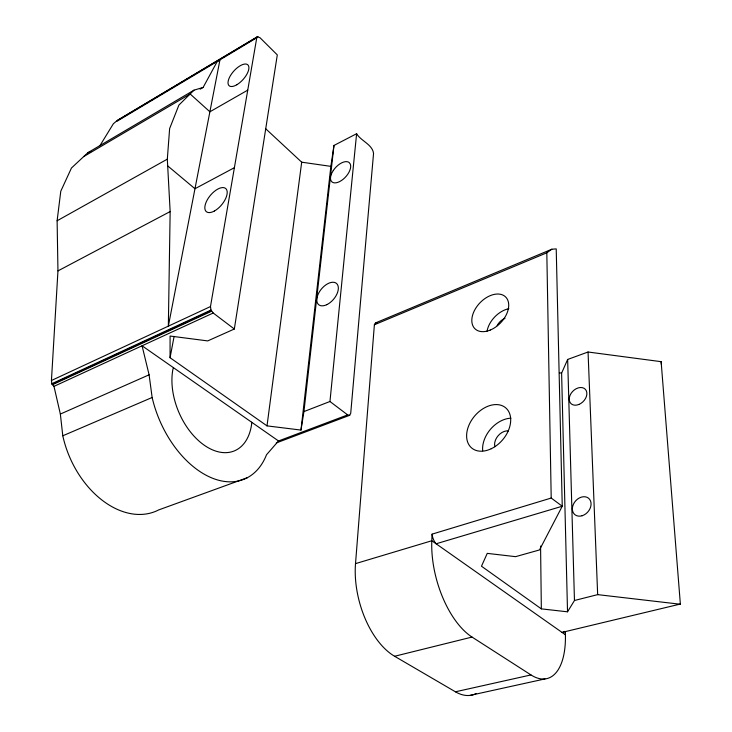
<?xml version="1.0" encoding="UTF-8"?>
<svg xmlns="http://www.w3.org/2000/svg" width="732" height="732" viewBox="0 0 732 732"><rect width="100%" height="100%" fill="white"/><g stroke="black" fill="none" stroke-linecap="round" stroke-linejoin="round"><path stroke-width="1.1" d="M276.284 442.933L349.686 415.3L350.72 413.305L373.549 153.51C372.579 144.451 360.794 140.919 356.612 133.718L333.966 145.458L303.926 411.585L300.989 430.077L267.015 425.878L170.062 357.728L170.089 336.043L207.714 340.911L234.332 329.016L277.3 54.909L260.016 37.735L257.38 36.737L117.266 120.487L113.405 123.699L99.955 145.622M116.544 121.521L219.957 59.832L217.084 61.781L203.112 87.437L194.026 90.146L178.91 105.069L169.632 128.567L167.317 159.155L170.153 211.566L168.342 326.152L219.957 59.832L256.767 37.753L257.38 36.737M251.68 422.245L251.607 424.322A57.297 36.097 66.8 0 1 204.356 445.285A57.297 36.097 66.8 0 1 172.871 369.523L173.466 367.693M661.38 364.435L661.133 361.672L588.052 352.01L567.657 359.449L574.464 600.496L567.529 611.815L541.341 608.868L481.482 566.22L487.256 553.374L515.566 556.659L539.475 549.952L562.249 506.233L551.205 498.044L432.081 534.14L431.807 540.756A72.907 36.362 74.2 0 0 472.039 637.069L530.975 674.931A69.604 32.473 75 0 0 565.406 634.781L565.333 631.725M247.379 477.685L158.67 509.929A83.192 57.7 66.2 0 1 62.796 435.787L60.353 414.065L53.985 386.359L51.807 383.733L51.441 380.494L57.956 270.895L57.114 220.771L60.783 191.217L71.462 168.012L87.941 152.64L194.026 90.146M476.175 693.524A67.207 34.633 75.8 0 1 455.423 691.795L394.594 656.265A70.281 38.631 74.9 0 1 355.514 563.631L374.381 324.761A8.555 4.365 67.6 0 1 377.236 322.565M349.686 415.3L347.645 414.907L329.958 401.502L356.612 133.718M300.989 430.077L330.873 166.365L333.966 145.458M267.015 425.878L301.694 162.184L265.67 128.731M234.332 329.016L213.204 313.012L210.999 310.057L210.477 306.562L256.767 37.753M170.062 357.728L174.097 336.418M567.529 611.815L561.609 373.119L567.657 359.449M278.517 440.966L266.521 454.746A87.383 55.101 66.8 0 1 207.604 476.01A87.383 55.101 66.8 0 1 152.137 397.485L149.099 374.811L142.063 345.779L278.517 440.966L347.645 414.907M374.381 324.761L546.813 252.805L551.846 249.219L556.219 248.898L562.249 506.233L436.107 543.784A10.065 5.197 73.3 0 1 432.081 534.14M117.266 120.487L257.92 36.6M83.713 156.584L190.146 93.971L209.883 111.795L247.745 90.137M200.156 89.176L203.112 87.437M57.114 220.771L167.317 159.155M234.386 167.683L194.968 188.737L167.683 165.871M57.956 270.895L170.153 211.566M51.441 380.494L210.477 306.562M51.807 383.733L210.999 310.057M52.063 384.273L211.274 310.642M52.375 384.776L211.594 311.201M53.985 386.359L213.204 313.012M60.353 414.065L149.099 374.811M62.796 435.787L152.137 397.485M376.019 322.711L551.846 249.219M303.926 411.585L329.958 401.502M87.941 152.64L91.161 151.57M355.514 563.631L431.807 540.756L565.406 634.781M574.464 600.496L597.66 594.631L680.403 604.248M394.594 656.265L472.039 637.069M455.423 691.795L530.975 674.931M470.054 695.4L544.947 678.93M559.404 372.826L561.609 373.119M301.694 162.184L330.873 166.365M661.133 361.672L680.357 604.046L562.02 632.402A9.104 4.081 75.2 0 0 563.85 632.027M588.052 352.01L597.66 594.631M546.813 252.805L551.205 498.044M540.573 546.035L541.341 608.868M564.418 631.368A9.104 4.081 75.2 0 1 564.143 631.734M497.11 325.676A10.879 7.21 -46.2 0 1 505.016 318.319M494.878 446.74A11.52 8.189 -49.6 0 1 498.099 435.769A11.52 8.189 -49.6 0 1 508.42 430.91M487.054 331.203A21.795 14.448 -46.2 0 1 508.85 308.684M482.69 450.802A25.931 18.428 -49.6 0 1 510.909 418.182M333.298 170.465L331.752 173.21A12.956 6.863 -47.6 0 0 339.52 181.646A12.956 6.863 -47.6 0 0 350.271 164.023L349.191 162.559A12.956 6.863 -47.6 0 0 333.298 170.465M326.737 304.695A13.862 7.951 -50.1 0 0 337.306 284.336A13.862 7.951 -50.1 0 0 318.667 293.129A13.862 7.951 -50.1 0 0 326.737 304.695M236.829 84.747A14.036 6.268 -48.2 0 0 248.221 65.258A14.036 6.268 -48.2 0 0 230.333 75.808A14.036 6.268 -48.2 0 0 236.829 84.747M214.421 210.99A15.107 7.357 -50.2 0 0 226.408 189.304A15.107 7.357 -50.2 0 0 207.22 199.955A15.107 7.357 -50.2 0 0 214.421 210.99M578.838 404.476A10.138 7.32 -45.3 0 0 585.261 389.232A10.138 7.32 -45.3 0 0 570.036 395.362A10.138 7.32 -45.3 0 0 578.838 404.476M582.077 515.758A10.696 8.244 -49.3 0 0 589.635 499.352A10.696 8.244 -49.3 0 0 573.431 504.229A10.696 8.244 -49.3 0 0 582.077 515.758M490.257 330.059A22.097 14.375 -46.4 0 0 506.26 297.65A22.097 14.375 -46.4 0 0 474.29 310.825A22.097 14.375 -46.4 0 0 490.257 330.059M491.199 448.762A26.315 18.373 -49.7 0 0 506.37 408.456A26.315 18.373 -49.7 0 0 468.425 426.472A26.315 18.373 -49.7 0 0 491.199 448.762"/></g></svg>
